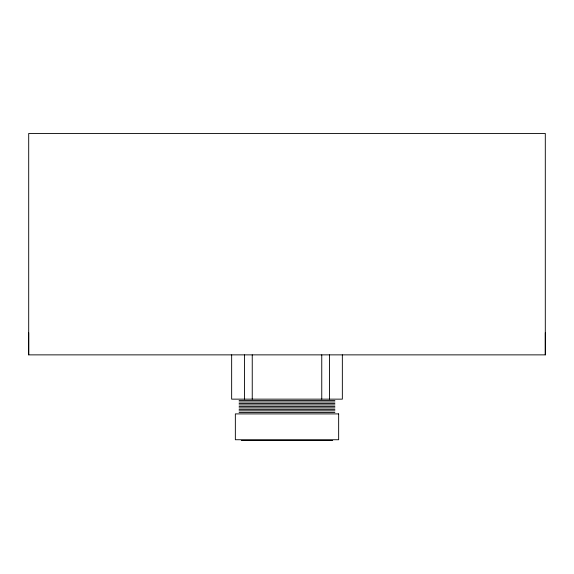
<?xml version="1.0" encoding="UTF-8"?>
<svg xmlns="http://www.w3.org/2000/svg" width="574" height="574" viewBox="0 0 574 574"><rect width="100%" height="100%" fill="white"/><g stroke="black" fill="none" stroke-linecap="round" stroke-linejoin="round"><path stroke-width="0.86" d="M28.7 354.868L28.7 133.469L545.3 133.469L545.3 354.868L28.7 354.868L28.7 332.726M545.3 354.868L545.3 332.726M239.093 400.509L334.907 400.509M239.093 401.987L334.907 401.987M239.093 403.465L334.907 403.465M239.093 404.935L334.907 404.935M239.093 406.414L334.907 406.414M239.093 407.892L334.907 407.892M239.093 409.37L334.907 409.37M239.093 410.841L334.907 410.841M239.093 412.433L334.907 412.433M241.324 440.531L332.676 440.531M342.348 354.868L342.348 399.145L231.652 399.145L231.652 354.868M329.505 354.868L329.505 399.145M321.756 354.868L321.756 399.145M252.244 354.868L252.244 399.145M244.495 354.868L244.495 399.145M338.653 413.904L235.347 413.904L235.347 439.734L338.653 439.734L338.653 413.904"/></g></svg>
